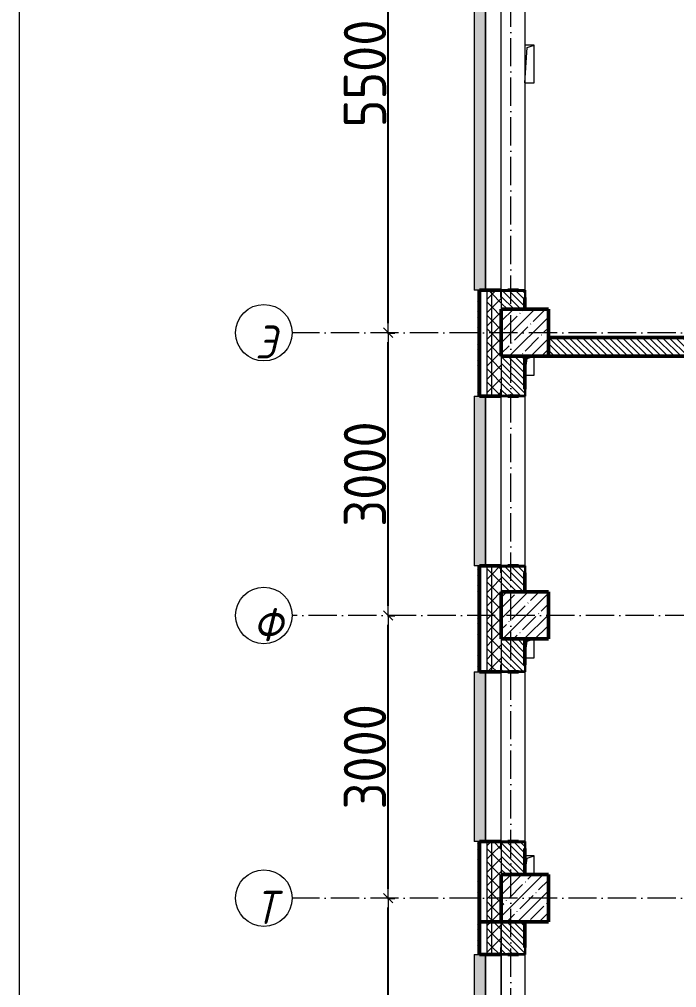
# Model space of a CAD drawing. Header units: millimetres. Extents: x -12989 to 629078, y -109036 to 555275.
# Drawn here: x 35697 to 42670, y 95245 to 105520 of the extents above; entities that cross this region are included whole.
import ezdxf

# ---------------------------------------------------------------- set-up
doc = ezdxf.new("R2010")
doc.units = ezdxf.units.MM
doc.linetypes.add('50_200_ШТРИХ_1Т_ш5_п1_п1_', pattern=[700, 500, -100, 0, -100])
for name, color, linetype, lineweight in [('A-____-____-DIMS', 7, 'Continuous', 9), ('A-GENM-____-MCUT', 7, 'Continuous', 25), ('A-GENM-____-OTLN', 7, 'Continuous', 9), ('A-GENM-____-OTLN-1', 7, 'Continuous', 25), ('A-GLAZ-____-OTLN', 7, 'Continuous', 9), ('A-WALL-____-MCUT-2', 7, 'Continuous', 50), ('A-WALL-____-MCUT-3', 7, 'Continuous', 9), ('A-WALL-____-OTLN', 7, 'Continuous', 9), ('A-WALL-____-PATT-1', 7, 'Continuous', 9), ('A-WALL-FNSH-MCUT-1', 7, 'Continuous', 9), ('S-COLS-____-MCUT', 7, 'Continuous', 50), ('S-COLS-____-OTLN', 7, 'Continuous', 9), ('S-GRID-____-IDEN', 7, 'Continuous', 9), ('S-GRID-____-OTLN-1', 7, '50_200_ШТРИХ_1Т_ш5_п1_п1_', 9)]:
    doc.layers.add(name, color=color, linetype=linetype, lineweight=lineweight)
doc.layers.add('A-GLAZ-____-OTLN-1', color=7, linetype='Continuous', lineweight=9, true_color=0xc0c0c0)
doc.styles.add('ISOCPEUR_I', font='isocpeui.ttf', dxfattribs={"width": 0.9, "height": 2.5})
doc.styles.add('СПДС', font='isocpeur.ttf', dxfattribs={"width": 0.9})
doc.dimstyles.new('Размера А3', dxfattribs={"dimtxt": 200, "dimasz": 100, "dimexe": 70, "dimexo": 100, "dimgap": 20, "dimtad": 1, "dimdec": 0, "dimrnd": 10, "dimzin": 0, "dimdsep": 46, "dimtxsty": 'СПДС', "dimblk": 'ARROWHEAD_6', "dimcen": 1, "dimclrd": 256, "dimclre": 256, "dimclrt": 256, "dimazin": 0, "dimtfac": 1, "dimtdec": 0, "dimtmove": 2, "dimatfit": 3, "dimfxl": 1, "dimtolj": 1, "dimtzin": 0, "dimarcsym": 0})
pattern_1 = [(135, (43259.71, 63713.66), (-35.35534, -35.35534), [])]
pattern_2 = [(45, (43259.71, 63713.66), (-70.71068, 70.71068), []), (135, (43259.71, 63713.66), (-70.71068, -70.71068), [])]
pattern_3 = [(45, (43259.71, 63713.66), (-85.5366, 85.5366), []), (45, (43316.74, 63713.66), (-85.5366, 85.5366), [])]

# ---------------------------------------------------------------- blocks, each defined once
blk = doc.blocks.new('BSC_Колонна _Прямоугольная - 500х500-V36-АР1_План отверстий 2 этажа в осях 1-64_А-ГГ')
at = {"layer": 'S-COLS-____-OTLN'}
h = blk.add_hatch(dxfattribs=at)
h.set_pattern_fill('FP_65', color=256, style=0, pattern_type=2)
h.set_pattern_definition([(45, (2200, -32481.04), (-114.04925, 114.04925), []), (45, (2314.05, -32481.04), (-114.04925, 114.04925), [201.613, -40.323, 3.353, -36.97])])
h.paths.add_polyline_path([(-250, -250), (250, -250), (250, 250), (-250, 250), (-250, 75)], flags=0)
at = {"layer": 'S-COLS-____-MCUT'}
for p, q in [((250, 250), (-250, 250)), ((-250, 250), (-250, -250)), ((250, -250), (250, 250)), ((-250, -250), (250, -250))]:
    blk.add_line(p, q, dxfattribs=at)
blk = doc.blocks.new('BSC_Колонна _Прямоугольная - 500х500-V48-АР1_План отверстий 2 этажа в осях 1-64_А-ГГ')
at = {"layer": 'S-COLS-____-OTLN'}
h = blk.add_hatch(dxfattribs=at)
h.set_pattern_fill('FP_77', color=256, style=0, pattern_type=2)
h.set_pattern_definition([(45, (2200, -35481.04), (-114.04925, 114.04925), []), (45, (2314.05, -35481.04), (-114.04925, 114.04925), [201.613, -40.323, 3.353, -36.97])])
h.paths.add_polyline_path([(-250, -250), (250, -250), (250, 250), (-250, 250)], flags=0)
at = {"layer": 'S-COLS-____-MCUT'}
for p, q in [((250, 250), (-250, 250)), ((-250, 250), (-250, -250)), ((250, -250), (250, 250)), ((-250, -250), (250, -250))]:
    blk.add_line(p, q, dxfattribs=at)
blk = doc.blocks.new('BSC_Колонна _Прямоугольная - 500х500-V101-АР1_План отверстий 2 этажа в осях 1-64_А-ГГ')
at = {"layer": 'S-COLS-____-OTLN'}
h = blk.add_hatch(dxfattribs=at)
h.set_pattern_fill('FP_130', color=256, style=0, pattern_type=2)
h.set_pattern_definition([(45, (2200, -38481.04), (-114.04925, 114.04925), []), (45, (2314.05, -38481.04), (-114.04925, 114.04925), [201.613, -40.323, 3.353, -36.97])])
h.paths.add_polyline_path([(-250, -250), (250, -250), (250, 250), (-250, 250), (-250, 95)], flags=0)
at = {"layer": 'S-COLS-____-MCUT'}
for p, q in [((250, 250), (-250, 250)), ((-250, 250), (-250, -250)), ((250, -250), (250, 250)), ((-250, -250), (250, -250))]:
    blk.add_line(p, q, dxfattribs=at)
blk = doc.blocks.new('Фахверк_СКБ_Уголок - 250_2700-27497298-АР1_План отверстий 2 этажа в осях 1-64_А-ГГ')
at = {"layer": 'A-GENM-____-MCUT'}
for p, q in [((200, 181), (125, 181)), ((125, 181), (125, 106)), ((125, 106), (131, 106)), ((131, 106), (131, 175)), ((131, 175), (200, 175)), ((200, 175), (200, 181)), ((131, -6), (125, -6)), ((125, -6), (125, -81)), ((125, -81), (200, -81)), ((131, -75), (131, -6)), ((200, -75), (131, -75)), ((200, -81), (200, -75))]:
    blk.add_line(p, q, dxfattribs=at)
blk = doc.blocks.new('AR_Отверстие прямоугольное _в плите_ - AR_Отверстие прямоугольное _в плите_-30510733-АР1_План отверстий 2 этажа в осях 1-64_А-ГГ')
at = {"layer": 'A-GENM-____-OTLN'}
for p, q in [((-50, -100), (-25, 75)), ((-25, 75), (50, 100)), ((50, -100), (50, 100)), ((-50, -100), (50, -100))]:
    blk.add_line(p, q, dxfattribs=at)
blk = doc.blocks.new('AR_Отверстие прямоугольное _в плите_ - AR_Отверстие прямоугольное _в плите_-V158-АР1_План отверстий 2 этажа в осях 1-64_А-ГГ')
at = {"layer": 'A-GENM-____-OTLN'}
for p, q in [((50, 100), (-50, 100)), ((-50, -100), (-25, 75)), ((-25, 75), (50, 100)), ((50, -100), (50, 100))]:
    blk.add_line(p, q, dxfattribs=at)
blk = doc.blocks.new('AR_Отверстие прямоугольное _в плите_ - AR_Отверстие прямоугольное _в плите_-V170-АР1_План отверстий 2 этажа в осях 1-64_А-ГГ')
at = {"layer": 'A-GENM-____-OTLN'}
for p, q in [((50, 200), (-50, 200)), ((-50, -200), (-25, 175)), ((-25, 175), (50, 200)), ((50, -200), (50, 200)), ((-50, -200), (50, -200))]:
    blk.add_line(p, q, dxfattribs=at)
blk = doc.blocks.new('Отлив_СКБ - Отлив витража_120_НВФ-31886035-АР1_План отверстий 2 этажа в осях 1-64_А-ГГ')
at = {"layer": 'A-GLAZ-____-OTLN-1'}
for points in [[(0, 120), (0, 2), (4800, 2), (4800, 120), (3085, 120)], [(0, 2), (0, 0), (4800, 0), (4800, 2), (3085, 2)]]:
    blk.add_hatch(color=256, dxfattribs=at).paths.add_polyline_path(points, flags=0)
at = {"layer": 'A-GLAZ-____-OTLN'}
for p, q in [((0, 83), (0, 120)), ((4800, 120), (0, 120)), ((4800, 120), (4800, 83)), ((0, 2), (4800, 2)), ((4800, 0), (0, 0))]:
    blk.add_line(p, q, dxfattribs=at)
blk = doc.blocks.new('Отлив_СКБ - Отлив витража_120_НВФ-31885689-АР1_План отверстий 2 этажа в осях 1-64_А-ГГ')
at = {"layer": 'A-GLAZ-____-OTLN-1'}
for points in [[(1800, 2), (1800, 120), (0, 120), (0, 2), (1103, 2)], [(1103, 0), (1800, 0), (1800, 2), (0, 2), (0, 0)]]:
    blk.add_hatch(color=256, dxfattribs=at).paths.add_polyline_path(points, flags=0)
at = {"layer": 'A-GLAZ-____-OTLN'}
for p, q in [((0, 83), (0, 120)), ((1800, 120), (0, 120)), ((1800, 120), (1800, 83)), ((0, 2), (1800, 2)), ((1800, 0), (0, 0))]:
    blk.add_line(p, q, dxfattribs=at)
blk = doc.blocks.new('Ось сетки - Круг_Ø6_00__ISO-2_5_0_9K_-25732049-АР1_План отверстий 2 этажа в осях 1-64_А-ГГ')
at = {"layer": 'S-GRID-____-IDEN'}
blk.add_circle((0, 0), 3, dxfattribs=at)
blk = doc.blocks.new('ARROWHEAD_6')
at = {"color": 0, "linetype": 'Continuous'}
for p, q in [((0, 0), (-1, 0)), ((-0.5, -0.5), (0.5, 0.5))]:
    blk.add_line(p, q, dxfattribs=at)
blk = doc.blocks.new('*D2648')
at = {"layer": 'A-____-____-DIMS', "lineweight": -2, "transparency": 16777216}
for p, q in [((-19249, 491497), (-19173, 491497)), ((-19243, 485597), (-19243, 491397)), ((-19249, 485497), (-19173, 485497))]:
    blk.add_line(p, q, dxfattribs=at)
at = {"layer": 'Defpoints', "color": 0, "transparency": 16777216}
for p in [(-19349, 491497), (-19243, 491497), (-19349, 485497)]:
    blk.add_point(p, dxfattribs=at)
at = {"layer": 'A-____-____-DIMS', "lineweight": -2, "transparency": 16777216, "xscale": 100, "yscale": 100, "zscale": 100}
for p, rotation in [((-19243, 491497), 90), ((-19243, 485497), 270)]:
    blk.add_blockref('ARROWHEAD_6', p, dxfattribs=dict(at, rotation=rotation))
at = {"layer": 'A-____-____-DIMS', "transparency": 16777216, "insert": (-19488, 488497), "char_height": 450, "attachment_point": 5, "rotation": 90, "style": 'СПДС'}
blk.add_mtext('\\A1;6000', dxfattribs=at)
blk = doc.blocks.new('*D2649')
at = {"layer": 'A-____-____-DIMS', "lineweight": -2, "transparency": 16777216}
for p, q in [((-19249, 494497), (-19173, 494497)), ((-19243, 491597), (-19243, 494397)), ((-19249, 491497), (-19173, 491497))]:
    blk.add_line(p, q, dxfattribs=at)
at = {"layer": 'Defpoints', "color": 0, "transparency": 16777216}
for p in [(-19349, 494497), (-19243, 494497), (-19349, 491497)]:
    blk.add_point(p, dxfattribs=at)
at = {"layer": 'A-____-____-DIMS', "lineweight": -2, "transparency": 16777216, "xscale": 100, "yscale": 100, "zscale": 100}
for p, rotation in [((-19243, 494497), 90), ((-19243, 491497), 270)]:
    blk.add_blockref('ARROWHEAD_6', p, dxfattribs=dict(at, rotation=rotation))
at = {"layer": 'A-____-____-DIMS', "transparency": 16777216, "insert": (-19488, 492997), "char_height": 450, "attachment_point": 5, "rotation": 90, "style": 'СПДС'}
blk.add_mtext('\\A1;3000', dxfattribs=at)
blk = doc.blocks.new('*D2650')
at = {"layer": 'A-____-____-DIMS', "lineweight": -2, "transparency": 16777216}
for p, q in [((-19249, 497497), (-19173, 497497)), ((-19243, 494597), (-19243, 497397)), ((-19249, 494497), (-19173, 494497))]:
    blk.add_line(p, q, dxfattribs=at)
at = {"layer": 'Defpoints', "color": 0, "transparency": 16777216}
for p in [(-19349, 497497), (-19243, 497497), (-19349, 494497)]:
    blk.add_point(p, dxfattribs=at)
at = {"layer": 'A-____-____-DIMS', "lineweight": -2, "transparency": 16777216, "xscale": 100, "yscale": 100, "zscale": 100}
for p, rotation in [((-19243, 497497), 90), ((-19243, 494497), 270)]:
    blk.add_blockref('ARROWHEAD_6', p, dxfattribs=dict(at, rotation=rotation))
at = {"layer": 'A-____-____-DIMS', "transparency": 16777216, "insert": (-19488, 495997), "char_height": 450, "attachment_point": 5, "rotation": 90, "style": 'СПДС'}
blk.add_mtext('\\A1;3000', dxfattribs=at)
blk = doc.blocks.new('*D2651')
at = {"layer": 'A-____-____-DIMS', "lineweight": -2, "transparency": 16777216}
for p, q in [((-19249, 502997), (-19173, 502997)), ((-19243, 497597), (-19243, 502897)), ((-19249, 497497), (-19173, 497497))]:
    blk.add_line(p, q, dxfattribs=at)
at = {"layer": 'Defpoints', "color": 0, "transparency": 16777216}
for p in [(-19349, 502997), (-19243, 502997), (-19349, 497497)]:
    blk.add_point(p, dxfattribs=at)
at = {"layer": 'A-____-____-DIMS', "lineweight": -2, "transparency": 16777216, "xscale": 100, "yscale": 100, "zscale": 100}
for p, rotation in [((-19243, 502997), 90), ((-19243, 497497), 270)]:
    blk.add_blockref('ARROWHEAD_6', p, dxfattribs=dict(at, rotation=rotation))
at = {"layer": 'A-____-____-DIMS', "transparency": 16777216, "insert": (-19488, 500247), "char_height": 450, "attachment_point": 5, "rotation": 90, "style": 'СПДС'}
blk.add_mtext('\\A1;5500', dxfattribs=at)
blk = doc.blocks.new('2этаж')
at = {"layer": 'S-GRID-____-OTLN-1', "color": 251, "ltscale": 0.6, "true_color": 0x636466}
for p, q in [((-17941.7, 454533.3), (-17941.7, 508896.9)), ((11116.1, 497497), (-20260.4, 497497)), ((-9283.2, 494497), (-20260.4, 494497)), ((11116.1, 491497), (-20260.4, 491497))]:
    blk.add_line(p, q, dxfattribs=at)
at = {"layer": 'S-GRID-____-IDEN', "char_height": 350, "attachment_point": 1, "style": 'ISOCPEUR_I'}
for s, insert, width in [('\\fISOCPEUR|b0|i1|c204|p34|;\\W.9;Э', (-20653.3, 497573.1), 223.671), ('\\fISOCPEUR|b0|i1|c204|p34|;\\W.9;Ф', (-20677.1, 494573.1), 281.392), ('\\fISOCPEUR|b0|i1|c204|p34|;\\W.9;Т', (-20653.3, 491573.1), 223.671)]:
    blk.add_mtext(s, dxfattribs=dict(at, insert=insert, width=width))
at = {"layer": 'A-____-____-DIMS'}
for base, p1, p2, picture, middle in [((-19243.1, 502997), (-19349.1, 497497), (-19349.1, 502997), '*D2651', (-19488.1, 500247)), ((-19243.1, 497497), (-19349.1, 494497), (-19349.1, 497497), '*D2650', (-19488.1, 495997)), ((-19243.1, 494497), (-19349.1, 491497), (-19349.1, 494497), '*D2649', (-19488.1, 492997)), ((-19243.1, 491497), (-19349.1, 485497), (-19349.1, 491497), '*D2648', (-19488.1, 488497))]:
    dim = blk.add_linear_dim(base=base, p1=p1, p2=p2, angle=90, dimstyle='Размера А3', override={"dimtxt": 450}, dxfattribs=at)
    dim.commit()
    dim.dimension.update_dxf_attribs({"geometry": picture, "text_midpoint": middle})

msp = doc.modelspace()

# ---------------------------------------------------------------- hatches: boundary and pattern name
at = {"layer": 'A-WALL-____-PATT-1'}
h = msp.add_hatch(dxfattribs=at)
h.set_pattern_fill('FP_3', color=256, style=0, pattern_type=2)
h.set_pattern_definition(pattern_3)
h.paths.add_polyline_path([(40579.7115, 95774.7006), (40579.7115, 96794.7006), (40559.7115, 96794.7006), (40559.7115, 95774.7006)], flags=0)
h.paths.add_polyline_path([(40559.7115, 98594.7006), (40579.7115, 98594.7006), (40579.7115, 99719.7006), (40559.7115, 99719.7006), (40559.7115, 98849.327)], flags=0)
h.paths.add_polyline_path([(40579.7115, 101519.7006), (40579.7115, 102644.7006), (40559.7115, 102644.7006), (40559.7115, 101519.7006)], flags=0)
h.paths.add_polyline_path([(40579.7115, 107444.7006), (40579.7115, 108644.7006), (40559.7115, 108644.7006), (40559.7115, 107444.7006)], flags=0)
h.paths.add_polyline_path([(40559.7115, 110444.7006), (40579.7115, 110444.7006), (40579.7115, 111694.7006), (40559.7115, 111694.7006), (40559.7115, 110889.243)], flags=0)
h = msp.add_hatch(dxfattribs=at)
h.set_pattern_fill('FP_1', color=256, style=0, pattern_type=2)
h.set_pattern_definition(pattern_2)
h.paths.add_polyline_path([(40709.7115, 95944.7006), (40709.7115, 96794.7006), (40659.7115, 96794.7006), (40659.7115, 95944.7006)], flags=0)
h.paths.add_polyline_path([(40709.7115, 98594.7006), (40709.7115, 99719.7006), (40659.7115, 99719.7006), (40659.7115, 98594.7006)], flags=0)
h.paths.add_polyline_path([(40709.7115, 101519.7006), (40709.7115, 102644.7006), (40659.7115, 102644.7006), (40659.7115, 101519.7006)], flags=0)
h.paths.add_polyline_path([(40709.7115, 107444.7006), (40709.7115, 108644.7006), (40659.7115, 108644.7006), (40659.7115, 107444.7006)], flags=0)
h.paths.add_polyline_path([(40709.7115, 110444.7006), (40709.7115, 111594.7006), (40659.7115, 111594.7006), (40659.7115, 110444.7006)], flags=0)
h = msp.add_hatch(dxfattribs=at)
h.set_pattern_fill('FP_1', color=256, style=0, pattern_type=2)
h.set_pattern_definition(pattern_2)
h.paths.add_polyline_path([(40809.7115, 95944.7006), (40809.7115, 96719.7006), (40803.7115, 96719.7006), (40803.7115, 96794.7006), (40709.7115, 96794.7006), (40709.7115, 95944.7006)], flags=0)
h.paths.add_polyline_path([(40709.7115, 98594.7006), (40803.7115, 98594.7006), (40803.7115, 98669.7006), (40809.7115, 98669.7006), (40809.7115, 99644.7006), (40803.7115, 99644.7006), (40803.7115, 99719.7006), (40709.7115, 99719.7006), (40709.7115, 98849.327)], flags=0)
h.paths.add_polyline_path([(40709.7115, 101519.7006), (40803.7115, 101519.7006), (40803.7115, 101594.7006), (40809.7115, 101594.7006), (40809.7115, 102569.7006), (40803.7115, 102569.7006), (40803.7115, 102644.7006), (40709.7115, 102644.7006), (40709.7115, 101525.7006)], flags=0)
h.paths.add_polyline_path([(40809.7115, 107444.7006), (40809.7115, 108569.7006), (40803.7115, 108569.7006), (40803.7115, 108644.7006), (40709.7115, 108644.7006), (40709.7115, 107444.7006)], flags=0)
h.paths.add_polyline_path([(40709.7115, 110444.7006), (40803.7115, 110444.7006), (40803.7115, 110519.7006), (40809.7115, 110519.7006), (40809.7115, 111544.7006), (40709.7115, 111544.7006), (40709.7115, 110889.243)], flags=0)
h = msp.add_hatch(dxfattribs=at)
h.set_pattern_fill('FP_6', color=256, style=0, pattern_type=2)
h.set_pattern_definition(pattern_1)
h.paths.add_polyline_path([(41003.7115, 102444.7006), (41059.7115, 102444.7006), (41059.7115, 102638.7006), (40990.7115, 102638.7006), (40990.7115, 102644.7006), (40878.7115, 102644.7006), (40878.7115, 102638.7006), (40809.7115, 102638.7006), (40809.7115, 102444.7006)], flags=0)
h = msp.add_hatch(dxfattribs=at)
h.set_pattern_fill('FP_6', color=256, style=0, pattern_type=2)
h.set_pattern_definition(pattern_1)
h.paths.add_polyline_path([(48209.7115, 101944.7006), (48359.7115, 101944.7006), (48359.7115, 102144.7006), (44859.7115, 102144.7006), (44859.7115, 102075.7006), (44853.7115, 102075.7006), (44853.7115, 102144.7006), (41309.7115, 102144.7006), (41309.7115, 101944.7006), (44853.7115, 101944.7006), (44853.7115, 102013.7006), (44859.7115, 102013.7006), (44859.7115, 101944.7006), (48109.7115, 101944.7006)], flags=0)
h = msp.add_hatch(dxfattribs=at)
h.set_pattern_fill('FP_6', color=256, style=0, pattern_type=2)
h.set_pattern_definition(pattern_1)
h.paths.add_polyline_path([(41059.7115, 99444.7006), (41059.7115, 99713.7006), (40990.7115, 99713.7006), (40990.7115, 99719.7006), (40878.7115, 99719.7006), (40878.7115, 99713.7006), (40809.7115, 99713.7006), (40809.7115, 99444.7006)], flags=0)
h.paths.add_polyline_path([(40990.7115, 101519.7006), (40990.7115, 101525.7006), (41059.7115, 101525.7006), (41059.7115, 101944.7006), (40809.7115, 101944.7006), (40809.7115, 101525.7006), (40878.7115, 101525.7006), (40878.7115, 101519.7006)], flags=0)
h = msp.add_hatch(dxfattribs=at)
h.set_pattern_fill('FP_6', color=256, style=0, pattern_type=2)
h.set_pattern_definition(pattern_1)
h.paths.add_polyline_path([(41059.7115, 96444.7006), (41059.7115, 96788.7006), (40990.7115, 96788.7006), (40990.7115, 96794.7006), (40878.7115, 96794.7006), (40878.7115, 96788.7006), (40809.7115, 96788.7006), (40809.7115, 96444.7006)], flags=0)
h.paths.add_polyline_path([(40990.7115, 98594.7006), (40990.7115, 98600.7006), (41059.7115, 98600.7006), (41059.7115, 98944.7006), (40809.7115, 98944.7006), (40809.7115, 98600.7006), (40878.7115, 98600.7006), (40878.7115, 98594.7006)], flags=0)
h = msp.add_hatch(dxfattribs=at)
h.set_pattern_fill('FP_1', color=256, style=0, pattern_type=2)
h.set_pattern_definition(pattern_2)
h.paths.add_polyline_path([(40659.7115, 90444.7006), (40709.7115, 90444.7006), (40709.7115, 90794.7006), (40659.7115, 90794.7006)], flags=0)
h.paths.add_polyline_path([(40659.7115, 92594.7006), (40709.7115, 92594.7006), (40709.7115, 93794.7006), (40659.7115, 93794.7006)], flags=0)
h.paths.add_polyline_path([(40659.7115, 95594.7006), (40709.7115, 95594.7006), (40709.7115, 95944.7006), (40659.7115, 95944.7006)], flags=0)
h = msp.add_hatch(dxfattribs=at)
h.set_pattern_fill('FP_1', color=256, style=0, pattern_type=2)
h.set_pattern_definition(pattern_2)
h.paths.add_polyline_path([(40809.7115, 90444.7006), (40809.7115, 90719.7006), (40803.7115, 90719.7006), (40803.7115, 90794.7006), (40709.7115, 90794.7006), (40709.7115, 90444.7006), (40803.7115, 90444.7006)], flags=0)
h.paths.add_polyline_path([(40803.7115, 92594.7006), (40803.7115, 92669.7006), (40809.7115, 92669.7006), (40809.7115, 93719.7006), (40803.7115, 93719.7006), (40803.7115, 93794.7006), (40709.7115, 93794.7006), (40709.7115, 92594.7006)], flags=0)
h.paths.add_polyline_path([(40803.7115, 95594.7006), (40803.7115, 95669.7006), (40809.7115, 95669.7006), (40809.7115, 95944.7006), (40709.7115, 95944.7006), (40709.7115, 95594.7006)], flags=0)
h = msp.add_hatch(dxfattribs=at)
h.set_pattern_fill('FP_6', color=256, style=0, pattern_type=2)
h.set_pattern_definition(pattern_1)
h.paths.add_polyline_path([(41059.7115, 90444.7006), (41059.7115, 90788.7006), (40990.7115, 90788.7006), (40990.7115, 90794.7006), (40878.7115, 90794.7006), (40878.7115, 90788.7006), (40809.7115, 90788.7006), (40809.7115, 90444.7006)], flags=0)
h.paths.add_polyline_path([(40990.7115, 92594.7006), (40990.7115, 92600.7006), (41059.7115, 92600.7006), (41059.7115, 93788.7006), (40990.7115, 93788.7006), (40990.7115, 93794.7006), (40878.7115, 93794.7006), (40878.7115, 93788.7006), (40809.7115, 93788.7006), (40809.7115, 92600.7006), (40878.7115, 92600.7006), (40878.7115, 92594.7006)], flags=0)
h.paths.add_polyline_path([(40990.7115, 95594.7006), (40990.7115, 95600.7006), (41059.7115, 95600.7006), (41059.7115, 95944.7006), (40809.7115, 95944.7006), (40809.7115, 95600.7006), (40878.7115, 95600.7006), (40878.7115, 95594.7006)], flags=0)
h = msp.add_hatch(dxfattribs=at)
h.set_pattern_fill('FP_3', color=256, style=0, pattern_type=2)
h.set_pattern_definition(pattern_3)
h.paths.add_polyline_path([(40579.7115, 90519.7006), (40579.7115, 90794.7006), (40559.7115, 90794.7006), (40559.7115, 90519.7006)], flags=0)
h.paths.add_polyline_path([(40559.7115, 92594.7006), (40579.7115, 92594.7006), (40579.7115, 93794.7006), (40559.7115, 93794.7006)], flags=0)
h.paths.add_polyline_path([(40579.7115, 95594.7006), (40579.7115, 95774.7006), (40559.7115, 95774.7006), (40559.7115, 95594.7006)], flags=0)

# ---------------------------------------------------------------- linework, layer by layer
at = {"color": 1, "lineweight": 0}
msp.add_lwpolyline([(35696.9246, 156516.3825), (148932.9246, 156516.3825), (148932.9246, 57688.3825), (35696.9246, 57688.3825)], close=True, dxfattribs=at)
at = {"layer": 'A-WALL-____-MCUT-2'}
for p, q in [((40803.7115, 102644.7006), (40579.7115, 102644.7006)), ((40579.7115, 102644.7006), (40579.7115, 101519.7006)), ((40990.7115, 102644.7006), (40878.7115, 102644.7006)), ((41059.7115, 102444.7006), (41059.7115, 102569.7006)), ((44784.7115, 102144.7006), (41309.7115, 102144.7006)), ((41059.7115, 101594.7006), (41059.7115, 101944.7006)), ((41309.7115, 101944.7006), (44784.7115, 101944.7006)), ((40579.7115, 101519.7006), (40803.7115, 101519.7006)), ((40878.7115, 101519.7006), (40990.7115, 101519.7006)), ((40803.7115, 99719.7006), (40579.7115, 99719.7006)), ((40579.7115, 99719.7006), (40579.7115, 98594.7006)), ((40990.7115, 99719.7006), (40878.7115, 99719.7006)), ((41059.7115, 99444.7006), (41059.7115, 99644.7006)), ((41059.7115, 98669.7006), (41059.7115, 98944.7006)), ((40579.7115, 98594.7006), (40803.7115, 98594.7006)), ((40878.7115, 98594.7006), (40990.7115, 98594.7006)), ((40803.7115, 96794.7006), (40579.7115, 96794.7006)), ((40579.7115, 96794.7006), (40579.7115, 95944.7006)), ((40990.7115, 96794.7006), (40878.7115, 96794.7006)), ((41059.7115, 96444.7006), (41059.7115, 96719.7006)), ((40579.7115, 95944.7006), (40809.7115, 95944.7006)), ((40809.7115, 95944.7006), (40579.7115, 95944.7006)), ((40579.7115, 95944.7006), (40579.7115, 95594.7006)), ((41059.7115, 95669.7006), (41059.7115, 95944.7006)), ((40579.7115, 95594.7006), (40579.7115, 95774.7006)), ((40579.7115, 95594.7006), (40803.7115, 95594.7006)), ((40878.7115, 95594.7006), (40990.7115, 95594.7006))]:
    msp.add_line(p, q, dxfattribs=at)
at = {"layer": 'A-WALL-____-MCUT-3'}
for p, q in [((40659.7115, 101519.7006), (40659.7115, 102644.7006)), ((40709.7115, 101519.7006), (40709.7115, 102644.7006)), ((40809.7115, 102569.7006), (40809.7115, 102444.7006)), ((40809.7115, 101944.7006), (40809.7115, 101594.7006)), ((40659.7115, 98594.7006), (40659.7115, 99719.7006)), ((40709.7115, 98594.7006), (40709.7115, 99719.7006)), ((40809.7115, 99644.7006), (40809.7115, 99444.7006)), ((40809.7115, 98944.7006), (40809.7115, 98669.7006)), ((40659.7115, 95944.7006), (40659.7115, 96794.7006)), ((40709.7115, 95944.7006), (40709.7115, 96794.7006)), ((40809.7115, 96719.7006), (40809.7115, 96444.7006)), ((40659.7115, 95594.7006), (40659.7115, 95944.7006)), ((40709.7115, 95594.7006), (40709.7115, 95944.7006)), ((40809.7115, 95944.7006), (40809.7115, 95669.7006)), ((40809.7115, 95669.7006), (40809.7115, 95944.7006))]:
    msp.add_line(p, q, dxfattribs=at)
at = {"layer": 'A-WALL-____-OTLN'}
for p, q in [((40809.7115, 102644.7006), (40809.7115, 107444.7006)), ((41059.7115, 107444.7006), (41059.7115, 102644.7006)), ((40809.7115, 99719.7006), (40809.7115, 101519.7006)), ((41059.7115, 101519.7006), (41059.7115, 99719.7006)), ((40809.7115, 96794.7006), (40809.7115, 98594.7006)), ((41059.7115, 98594.7006), (41059.7115, 96794.7006)), ((40809.7115, 93794.7006), (40809.7115, 95594.7006)), ((40809.7115, 95594.7006), (40809.7115, 93794.7006)), ((41059.7115, 95594.7006), (41059.7115, 93794.7006))]:
    msp.add_line(p, q, dxfattribs=at)
at = {"layer": 'A-WALL-FNSH-MCUT-1'}
for p, q in [((40559.7115, 102644.7006), (40559.7115, 101519.7006)), ((40579.7115, 102644.7006), (40559.7115, 102644.7006)), ((40559.7115, 101519.7006), (40579.7115, 101519.7006)), ((40559.7115, 99719.7006), (40559.7115, 98594.7006)), ((40579.7115, 99719.7006), (40559.7115, 99719.7006)), ((40559.7115, 98594.7006), (40579.7115, 98594.7006)), ((40559.7115, 96794.7006), (40559.7115, 95774.7006)), ((40579.7115, 96794.7006), (40559.7115, 96794.7006)), ((40579.7115, 95774.7006), (40579.7115, 95944.7006)), ((40559.7115, 95774.7006), (40559.7115, 95594.7006)), ((40559.7115, 95594.7006), (40579.7115, 95594.7006))]:
    msp.add_line(p, q, dxfattribs=at)

# ---------------------------------------------------------------- block references
msp.add_blockref('2этаж', (58851.3748, -395302.2823))
at = {"layer": 'A-GENM-____-OTLN'}
for name, p in [('AR_Отверстие прямоугольное _в плите_ - AR_Отверстие прямоугольное _в плите_-V170-АР1_План отверстий 2 этажа в осях 1-64_А-ГГ', (41109.7115, 105044.7006)), ('AR_Отверстие прямоугольное _в плите_ - AR_Отверстие прямоугольное _в плите_-30510733-АР1_План отверстий 2 этажа в осях 1-64_А-ГГ', (41109.7115, 101844.7006)), ('AR_Отверстие прямоугольное _в плите_ - AR_Отверстие прямоугольное _в плите_-30510733-АР1_План отверстий 2 этажа в осях 1-64_А-ГГ', (41109.7115, 98844.7006)), ('AR_Отверстие прямоугольное _в плите_ - AR_Отверстие прямоугольное _в плите_-V158-АР1_План отверстий 2 этажа в осях 1-64_А-ГГ', (41109.7115, 96544.7006))]:
    msp.add_blockref(name, p, dxfattribs=at)
at = {"layer": 'A-GENM-____-OTLN-1'}
for p, rotation in [((40884.7115, 102769.7006), 269.9999999999999), ((40984.7115, 101394.7006), 89.99999999999991), ((40884.7115, 99844.7006), 269.9999999999999), ((40984.7115, 98469.7006), 89.99999999999991), ((40884.7115, 96919.7006), 269.9999999999999), ((40984.7115, 95469.7006), 89.99999999999991)]:
    msp.add_blockref('Фахверк_СКБ_Уголок - 250_2700-27497298-АР1_План отверстий 2 этажа в осях 1-64_А-ГГ', p, dxfattribs=dict(at, rotation=rotation))
at = {"layer": 'A-GLAZ-____-OTLN', "rotation": 90}
for name, p in [('Отлив_СКБ - Отлив витража_120_НВФ-31886035-АР1_План отверстий 2 этажа в осях 1-64_А-ГГ', (40642.7115, 102644.7006)), ('Отлив_СКБ - Отлив витража_120_НВФ-31885689-АР1_План отверстий 2 этажа в осях 1-64_А-ГГ', (40642.7115, 99719.7006)), ('Отлив_СКБ - Отлив витража_120_НВФ-31885689-АР1_План отверстий 2 этажа в осях 1-64_А-ГГ', (40642.7115, 96794.7006)), ('Отлив_СКБ - Отлив витража_120_НВФ-31885689-АР1_План отверстий 2 этажа в осях 1-64_А-ГГ', (40642.7115, 93794.7006))]:
    msp.add_blockref(name, p, dxfattribs=at)
at = {"layer": 'S-COLS-____-OTLN'}
for name, p in [('BSC_Колонна _Прямоугольная - 500х500-V101-АР1_План отверстий 2 этажа в осях 1-64_А-ГГ', (41059.7115, 102194.7006)), ('BSC_Колонна _Прямоугольная - 500х500-V48-АР1_План отверстий 2 этажа в осях 1-64_А-ГГ', (41059.7115, 99194.7006)), ('BSC_Колонна _Прямоугольная - 500х500-V36-АР1_План отверстий 2 этажа в осях 1-64_А-ГГ', (41059.7115, 96194.7006))]:
    msp.add_blockref(name, p, dxfattribs=at)
at = {"layer": 'S-GRID-____-IDEN', "xscale": 99.99999999999993, "yscale": 99.99999999999993, "zscale": 99.99999999999993}
for p, rotation in [((38290.9413, 102194.7006), 89.99999999999982), ((38290.9413, 99194.7006), 89.9999999999998), ((38290.9413, 96194.7006), 89.9999999999998)]:
    msp.add_blockref('Ось сетки - Круг_Ø6_00__ISO-2_5_0_9K_-25732049-АР1_План отверстий 2 этажа в осях 1-64_А-ГГ', p, dxfattribs=dict(at, rotation=rotation))

doc.saveas('drawing.dxf')
